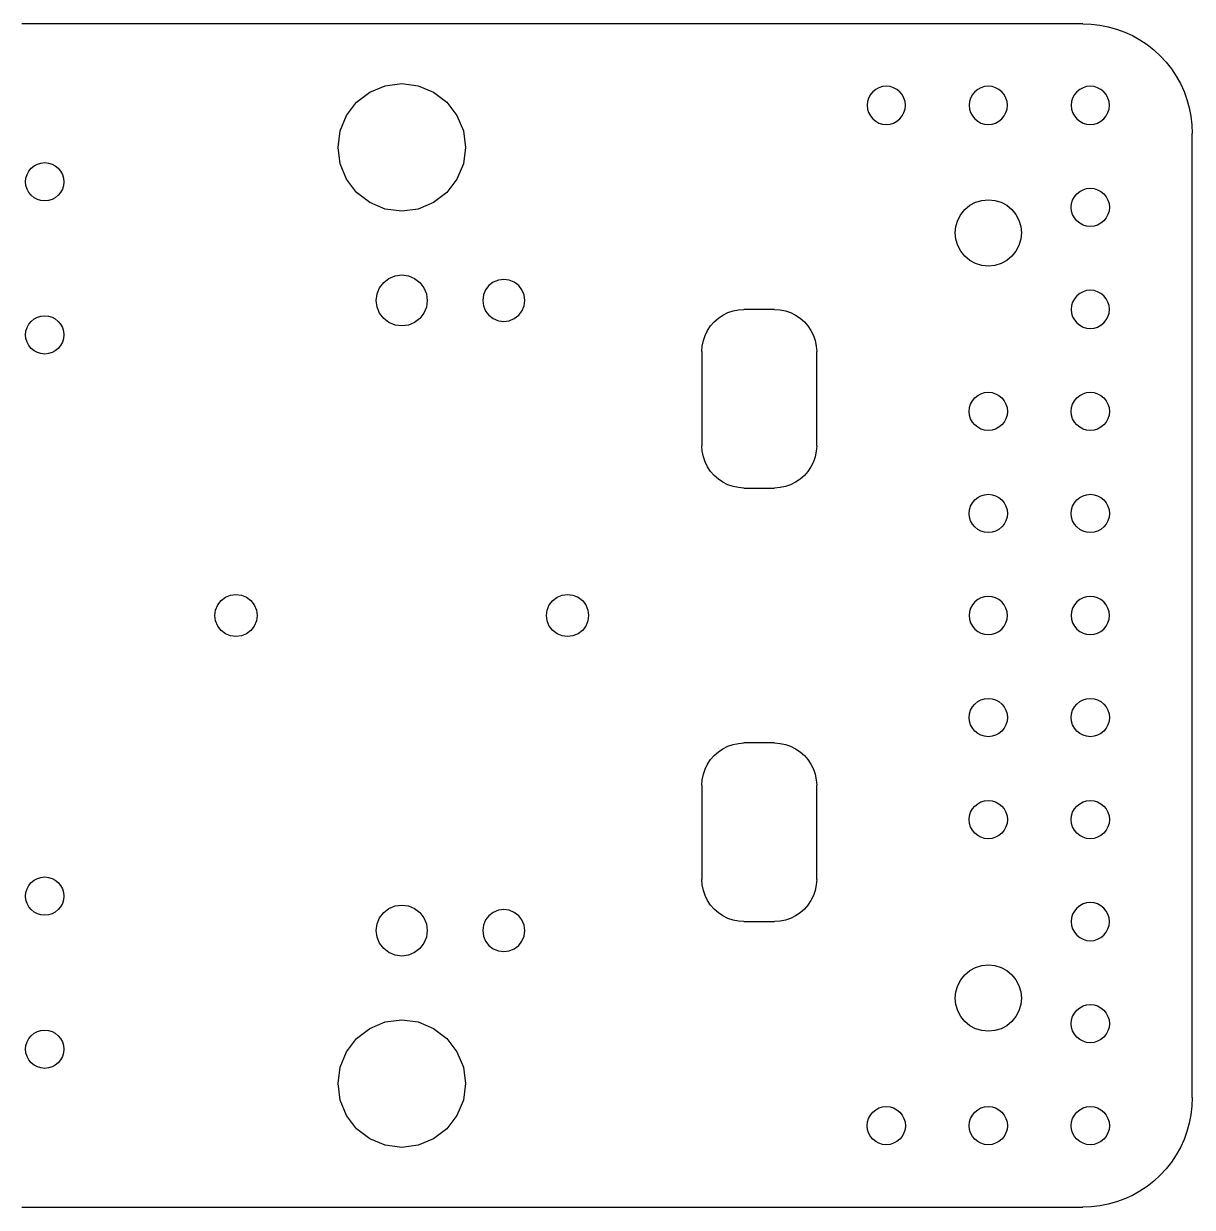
# Model space of a CAD drawing. Extents: x -207 to 207, y -72 to 72.
# Drawn here: x 102.7 to 206.8, y -52.7 to 52.7 of the extents above; entities that cross this region are included whole.
import ezdxf

# ---------------------------------------------------------------- set-up
doc = ezdxf.new("R2010")
doc.units = 0
doc.layers.get('0').update_dxf_attribs({"linetype": 'CONTINUOUS'})

msp = doc.modelspace()

# ---------------------------------------------------------------- linework, layer by layer
for p, q in [((197.07, 52.73), (102.51, 52.73)), ((197.07, 52.73), (197.83, 52.7)), ((197.83, 52.7), (198.6, 52.61)), ((198.6, 52.61), (199.35, 52.46)), ((199.35, 52.46), (200.09, 52.25)), ((200.09, 52.25), (200.81, 51.99)), ((200.81, 51.99), (201.5, 51.67)), ((201.5, 51.67), (202.17, 51.29)), ((202.17, 51.29), (202.81, 50.87)), ((202.81, 50.87), (203.41, 50.39)), ((203.41, 50.39), (203.98, 49.87)), ((203.98, 49.87), (204.5, 49.31)), ((204.5, 49.31), (204.97, 48.7)), ((204.97, 48.7), (205.4, 48.07)), ((205.4, 48.07), (205.78, 47.4)), ((132.36, 45.73), (133.54, 46.63)), ((133.54, 46.63), (134.91, 47.2)), ((134.91, 47.2), (136.38, 47.39)), ((136.38, 47.39), (137.85, 47.2)), ((137.85, 47.2), (139.22, 46.63)), ((139.22, 46.63), (140.4, 45.73)), ((178.15, 46.41), (177.99, 46.11)), ((178.36, 46.66), (178.15, 46.41)), ((178.62, 46.88), (178.36, 46.66)), ((178.91, 47.03), (178.62, 46.88)), ((179.23, 47.13), (178.91, 47.03)), ((179.57, 47.16), (179.23, 47.13)), ((179.9, 47.13), (179.57, 47.16)), ((180.22, 47.03), (179.9, 47.13)), ((180.51, 46.88), (180.22, 47.03)), ((180.77, 46.66), (180.51, 46.88)), ((180.98, 46.41), (180.77, 46.66)), ((181.14, 46.11), (180.98, 46.41)), ((187.24, 46.41), (187.08, 46.11)), ((187.45, 46.66), (187.24, 46.41)), ((187.71, 46.88), (187.45, 46.66)), ((188, 47.03), (187.71, 46.88)), ((188.32, 47.13), (188, 47.03)), ((188.66, 47.16), (188.32, 47.13)), ((188.99, 47.13), (188.66, 47.16)), ((189.31, 47.03), (188.99, 47.13)), ((189.6, 46.88), (189.31, 47.03)), ((189.86, 46.66), (189.6, 46.88)), ((190.07, 46.41), (189.86, 46.66)), ((190.23, 46.11), (190.07, 46.41)), ((196.33, 46.41), (196.17, 46.11)), ((196.54, 46.66), (196.33, 46.41)), ((196.8, 46.88), (196.54, 46.66)), ((197.1, 47.03), (196.8, 46.88)), ((197.42, 47.13), (197.1, 47.03)), ((197.75, 47.16), (197.42, 47.13)), ((198.08, 47.13), (197.75, 47.16)), ((198.4, 47.03), (198.08, 47.13)), ((198.7, 46.88), (198.4, 47.03)), ((198.95, 46.66), (198.7, 46.88)), ((199.17, 46.41), (198.95, 46.66)), ((199.32, 46.11), (199.17, 46.41)), ((205.78, 47.4), (206.1, 46.7)), ((206.1, 46.7), (206.36, 45.98)), ((131.46, 44.55), (132.36, 45.73)), ((140.4, 45.73), (141.3, 44.55)), ((177.89, 45.79), (177.86, 45.46)), ((177.86, 45.46), (177.89, 45.13)), ((177.99, 46.11), (177.89, 45.79)), ((181.24, 45.79), (181.14, 46.11)), ((181.27, 45.46), (181.24, 45.79)), ((181.24, 45.13), (181.27, 45.46)), ((186.98, 45.79), (186.95, 45.46)), ((186.95, 45.46), (186.98, 45.13)), ((187.08, 46.11), (186.98, 45.79)), ((190.33, 45.79), (190.23, 46.11)), ((190.36, 45.46), (190.33, 45.79)), ((190.33, 45.13), (190.36, 45.46)), ((196.08, 45.79), (196.04, 45.46)), ((196.04, 45.46), (196.08, 45.13)), ((196.17, 46.11), (196.08, 45.79)), ((199.42, 45.79), (199.32, 46.11)), ((199.45, 45.46), (199.42, 45.79)), ((199.42, 45.13), (199.45, 45.46)), ((206.36, 45.98), (206.57, 45.24)), ((130.89, 43.18), (131.46, 44.55)), ((141.3, 44.55), (141.87, 43.18)), ((177.89, 45.13), (177.99, 44.81)), ((177.99, 44.81), (178.15, 44.51)), ((178.15, 44.51), (178.36, 44.25)), ((180.77, 44.25), (180.98, 44.51)), ((180.98, 44.51), (181.14, 44.81)), ((181.14, 44.81), (181.24, 45.13)), ((186.98, 45.13), (187.08, 44.81)), ((187.08, 44.81), (187.24, 44.51)), ((187.24, 44.51), (187.45, 44.25)), ((189.86, 44.25), (190.07, 44.51)), ((190.07, 44.51), (190.23, 44.81)), ((190.23, 44.81), (190.33, 45.13)), ((196.08, 45.13), (196.17, 44.81)), ((196.17, 44.81), (196.33, 44.51)), ((196.33, 44.51), (196.54, 44.25)), ((198.95, 44.25), (199.17, 44.51)), ((199.17, 44.51), (199.32, 44.81)), ((199.32, 44.81), (199.42, 45.13)), ((206.57, 45.24), (206.72, 44.49)), ((206.72, 44.49), (206.81, 43.73)), ((178.36, 44.25), (178.62, 44.04)), ((178.62, 44.04), (178.91, 43.88)), ((178.91, 43.88), (179.23, 43.79)), ((179.23, 43.79), (179.57, 43.75)), ((179.57, 43.75), (179.9, 43.79)), ((179.9, 43.79), (180.22, 43.88)), ((180.22, 43.88), (180.51, 44.04)), ((180.51, 44.04), (180.77, 44.25)), ((187.45, 44.25), (187.71, 44.04)), ((187.71, 44.04), (188, 43.88)), ((188, 43.88), (188.32, 43.79)), ((188.32, 43.79), (188.66, 43.75)), ((188.66, 43.75), (188.99, 43.79)), ((188.99, 43.79), (189.31, 43.88)), ((189.31, 43.88), (189.6, 44.04)), ((189.6, 44.04), (189.86, 44.25)), ((196.54, 44.25), (196.8, 44.04)), ((196.8, 44.04), (197.1, 43.88)), ((197.1, 43.88), (197.42, 43.79)), ((197.42, 43.79), (197.75, 43.75)), ((197.75, 43.75), (198.08, 43.79)), ((198.08, 43.79), (198.4, 43.88)), ((198.4, 43.88), (198.7, 44.04)), ((198.7, 44.04), (198.95, 44.25)), ((206.81, 43.73), (206.84, 42.96)), ((130.7, 41.71), (130.89, 43.18)), ((141.87, 43.18), (142.06, 41.71)), ((206.84, -42.96), (206.84, 42.96)), ((130.89, 40.24), (130.7, 41.71)), ((142.06, 41.71), (141.87, 40.24)), ((103.61, 40.06), (103.9, 40.22)), ((103.9, 40.22), (104.22, 40.31)), ((104.22, 40.31), (104.56, 40.35)), ((104.56, 40.35), (104.89, 40.31)), ((104.89, 40.31), (105.21, 40.22)), ((105.21, 40.22), (105.5, 40.06)), ((131.46, 38.87), (130.89, 40.24)), ((141.87, 40.24), (141.3, 38.87)), ((102.88, 38.97), (102.98, 39.29)), ((102.98, 39.29), (103.14, 39.59)), ((103.14, 39.59), (103.35, 39.85)), ((103.35, 39.85), (103.61, 40.06)), ((105.5, 40.06), (105.76, 39.85)), ((105.76, 39.85), (105.97, 39.59)), ((105.97, 39.59), (106.13, 39.29)), ((106.13, 39.29), (106.23, 38.97)), ((102.85, 38.64), (102.88, 38.97)), ((102.88, 38.31), (102.85, 38.64)), ((102.98, 37.99), (102.88, 38.31)), ((103.14, 37.69), (102.98, 37.99)), ((106.13, 37.99), (105.97, 37.69)), ((106.23, 38.31), (106.13, 37.99)), ((106.23, 38.97), (106.26, 38.64)), ((106.26, 38.64), (106.23, 38.31)), ((132.36, 37.69), (131.46, 38.87)), ((141.3, 38.87), (140.4, 37.69)), ((197.1, 37.94), (197.42, 38.04)), ((197.42, 38.04), (197.75, 38.07)), ((197.75, 38.07), (198.08, 38.04)), ((198.08, 38.04), (198.4, 37.94)), ((103.35, 37.44), (103.14, 37.69)), ((103.61, 37.22), (103.35, 37.44)), ((103.9, 37.07), (103.61, 37.22)), ((104.22, 36.97), (103.9, 37.07)), ((104.56, 36.94), (104.22, 36.97)), ((104.89, 36.97), (104.56, 36.94)), ((105.21, 37.07), (104.89, 36.97)), ((105.5, 37.22), (105.21, 37.07)), ((105.76, 37.44), (105.5, 37.22)), ((105.97, 37.69), (105.76, 37.44)), ((133.54, 36.79), (132.36, 37.69)), ((140.4, 37.69), (139.22, 36.79)), ((187.53, 36.82), (188.08, 36.99)), ((188.08, 36.99), (188.66, 37.05)), ((188.66, 37.05), (189.23, 36.99)), ((189.23, 36.99), (189.79, 36.82)), ((196.08, 36.7), (196.17, 37.02)), ((196.17, 37.02), (196.33, 37.31)), ((196.33, 37.31), (196.54, 37.57)), ((196.54, 37.57), (196.8, 37.79)), ((196.8, 37.79), (197.1, 37.94)), ((198.4, 37.94), (198.7, 37.79)), ((198.7, 37.79), (198.95, 37.57)), ((198.95, 37.57), (199.17, 37.31)), ((199.17, 37.31), (199.32, 37.02)), ((199.32, 37.02), (199.42, 36.7)), ((134.91, 36.22), (133.54, 36.79)), ((136.38, 36.03), (134.91, 36.22)), ((137.85, 36.22), (136.38, 36.03)), ((139.22, 36.79), (137.85, 36.22)), ((186.2, 35.74), (186.57, 36.18)), ((186.57, 36.18), (187.02, 36.55)), ((187.02, 36.55), (187.53, 36.82)), ((189.79, 36.82), (190.3, 36.55)), ((190.3, 36.55), (190.75, 36.18)), ((190.75, 36.18), (191.11, 35.74)), ((196.04, 36.37), (196.08, 36.7)), ((196.08, 36.04), (196.04, 36.37)), ((196.17, 35.72), (196.08, 36.04)), ((199.42, 36.04), (199.32, 35.72)), ((199.42, 36.7), (199.45, 36.37)), ((199.45, 36.37), (199.42, 36.04)), ((185.76, 34.67), (185.93, 35.23)), ((185.93, 35.23), (186.2, 35.74)), ((191.11, 35.74), (191.39, 35.23)), ((191.39, 35.23), (191.56, 34.67)), ((196.33, 35.42), (196.17, 35.72)), ((196.54, 35.16), (196.33, 35.42)), ((196.8, 34.95), (196.54, 35.16)), ((197.1, 34.79), (196.8, 34.95)), ((198.7, 34.95), (198.4, 34.79)), ((198.95, 35.16), (198.7, 34.95)), ((199.17, 35.42), (198.95, 35.16)), ((199.32, 35.72), (199.17, 35.42)), ((185.7, 34.09), (185.76, 34.67)), ((185.76, 33.52), (185.7, 34.09)), ((191.56, 34.67), (191.61, 34.09)), ((191.61, 34.09), (191.56, 33.52)), ((197.42, 34.7), (197.1, 34.79)), ((197.75, 34.66), (197.42, 34.7)), ((198.08, 34.7), (197.75, 34.66)), ((198.4, 34.79), (198.08, 34.7)), ((185.93, 32.96), (185.76, 33.52)), ((186.2, 32.45), (185.93, 32.96)), ((191.39, 32.96), (191.11, 32.45)), ((191.56, 33.52), (191.39, 32.96)), ((186.57, 32.01), (186.2, 32.45)), ((187.02, 31.64), (186.57, 32.01)), ((190.75, 32.01), (190.3, 31.64)), ((191.11, 32.45), (190.75, 32.01)), ((187.53, 31.36), (187.02, 31.64)), ((188.08, 31.2), (187.53, 31.36)), ((188.66, 31.14), (188.08, 31.2)), ((189.23, 31.2), (188.66, 31.14)), ((189.79, 31.36), (189.23, 31.2)), ((190.3, 31.64), (189.79, 31.36)), ((134.41, 29.21), (134.77, 29.68)), ((134.77, 29.68), (135.24, 30.04)), ((135.24, 30.04), (135.79, 30.27)), ((135.79, 30.27), (136.38, 30.34)), ((136.38, 30.34), (136.97, 30.27)), ((136.97, 30.27), (137.52, 30.04)), ((137.52, 30.04), (137.99, 29.68)), ((137.99, 29.68), (138.35, 29.21)), ((144.53, 29.7), (144.14, 29.4)), ((144.99, 29.88), (144.53, 29.7)), ((145.47, 29.95), (144.99, 29.88)), ((145.96, 29.88), (145.47, 29.95)), ((146.41, 29.7), (145.96, 29.88)), ((146.8, 29.4), (146.41, 29.7)), ((134.11, 28.07), (134.18, 28.66)), ((134.18, 28.66), (134.41, 29.21)), ((138.35, 29.21), (138.57, 28.66)), ((138.57, 28.66), (138.65, 28.07)), ((143.66, 28.56), (143.6, 28.07)), ((143.85, 29.01), (143.66, 28.56)), ((144.14, 29.4), (143.85, 29.01)), ((147.09, 29.01), (146.8, 29.4)), ((147.28, 28.56), (147.09, 29.01)), ((147.35, 28.07), (147.28, 28.56)), ((196.54, 28.48), (196.33, 28.22)), ((196.8, 28.69), (196.54, 28.48)), ((197.1, 28.85), (196.8, 28.69)), ((197.42, 28.95), (197.1, 28.85)), ((197.75, 28.98), (197.42, 28.95)), ((198.08, 28.95), (197.75, 28.98)), ((198.4, 28.85), (198.08, 28.95)), ((198.7, 28.69), (198.4, 28.85)), ((198.95, 28.48), (198.7, 28.69)), ((199.17, 28.22), (198.95, 28.48)), ((134.18, 27.48), (134.11, 28.07)), ((134.41, 26.93), (134.18, 27.48)), ((138.57, 27.48), (138.35, 26.93)), ((138.65, 28.07), (138.57, 27.48)), ((143.6, 28.07), (143.66, 27.59)), ((143.66, 27.59), (143.85, 27.13)), ((147.09, 27.13), (147.28, 27.59)), ((147.28, 27.59), (147.35, 28.07)), ((196.08, 27.61), (196.04, 27.28)), ((196.17, 27.93), (196.08, 27.61)), ((196.33, 28.22), (196.17, 27.93)), ((199.32, 27.93), (199.17, 28.22)), ((199.42, 27.61), (199.32, 27.93)), ((199.45, 27.28), (199.42, 27.61)), ((103.35, 26.21), (103.61, 26.42)), ((103.61, 26.42), (103.9, 26.58)), ((103.9, 26.58), (104.22, 26.67)), ((104.22, 26.67), (104.56, 26.71)), ((104.56, 26.71), (104.89, 26.67)), ((104.89, 26.67), (105.21, 26.58)), ((105.21, 26.58), (105.5, 26.42)), ((105.5, 26.42), (105.76, 26.21)), ((134.77, 26.46), (134.41, 26.93)), ((135.24, 26.1), (134.77, 26.46)), ((137.99, 26.46), (137.52, 26.1)), ((138.35, 26.93), (137.99, 26.46)), ((143.85, 27.13), (144.14, 26.75)), ((144.14, 26.75), (144.53, 26.45)), ((144.53, 26.45), (144.99, 26.26)), ((145.96, 26.26), (146.41, 26.45)), ((146.41, 26.45), (146.8, 26.75)), ((146.8, 26.75), (147.09, 27.13)), ((164.23, 26.18), (164.6, 26.5)), ((164.6, 26.5), (165, 26.77)), ((165, 26.77), (165.44, 26.99)), ((165.44, 26.99), (165.91, 27.15)), ((165.91, 27.15), (166.39, 27.24)), ((166.39, 27.24), (166.88, 27.28)), ((169.61, 27.28), (166.88, 27.28)), ((169.61, 27.28), (170.1, 27.24)), ((170.1, 27.24), (170.58, 27.15)), ((170.58, 27.15), (171.04, 26.99)), ((171.04, 26.99), (171.48, 26.77)), ((171.48, 26.77), (171.89, 26.5)), ((171.89, 26.5), (172.26, 26.18)), ((196.04, 27.28), (196.08, 26.94)), ((196.08, 26.94), (196.17, 26.62)), ((196.17, 26.62), (196.33, 26.33)), ((199.17, 26.33), (199.32, 26.62)), ((199.32, 26.62), (199.42, 26.94)), ((199.42, 26.94), (199.45, 27.28)), ((102.85, 25), (102.88, 25.34)), ((102.88, 25.34), (102.98, 25.66)), ((102.98, 25.66), (103.14, 25.95)), ((103.14, 25.95), (103.35, 26.21)), ((105.76, 26.21), (105.97, 25.95)), ((105.97, 25.95), (106.13, 25.66)), ((106.13, 25.66), (106.23, 25.34)), ((106.23, 25.34), (106.26, 25)), ((135.79, 25.88), (135.24, 26.1)), ((136.38, 25.8), (135.79, 25.88)), ((136.97, 25.88), (136.38, 25.8)), ((137.52, 26.1), (136.97, 25.88)), ((144.99, 26.26), (145.47, 26.2)), ((145.47, 26.2), (145.96, 26.26)), ((163.41, 24.96), (163.63, 25.4)), ((163.63, 25.4), (163.9, 25.81)), ((163.9, 25.81), (164.23, 26.18)), ((172.26, 26.18), (172.58, 25.81)), ((172.58, 25.81), (172.85, 25.4)), ((172.85, 25.4), (173.07, 24.96)), ((196.33, 26.33), (196.54, 26.07)), ((196.54, 26.07), (196.8, 25.86)), ((196.8, 25.86), (197.1, 25.7)), ((197.1, 25.7), (197.42, 25.6)), ((197.42, 25.6), (197.75, 25.57)), ((197.75, 25.57), (198.08, 25.6)), ((198.08, 25.6), (198.4, 25.7)), ((198.4, 25.7), (198.7, 25.86)), ((198.7, 25.86), (198.95, 26.07)), ((198.95, 26.07), (199.17, 26.33)), ((102.88, 24.67), (102.85, 25)), ((102.98, 24.35), (102.88, 24.67)), ((103.14, 24.06), (102.98, 24.35)), ((106.13, 24.35), (105.97, 24.06)), ((106.23, 24.67), (106.13, 24.35)), ((106.26, 25), (106.23, 24.67)), ((163.16, 24.01), (163.26, 24.5)), ((163.26, 24.5), (163.41, 24.96)), ((173.07, 24.96), (173.23, 24.5)), ((173.23, 24.5), (173.32, 24.01)), ((103.35, 23.8), (103.14, 24.06)), ((103.61, 23.59), (103.35, 23.8)), ((103.9, 23.43), (103.61, 23.59)), ((104.22, 23.33), (103.9, 23.43)), ((104.56, 23.3), (104.22, 23.33)), ((104.89, 23.33), (104.56, 23.3)), ((105.21, 23.43), (104.89, 23.33)), ((105.5, 23.59), (105.21, 23.43)), ((105.76, 23.8), (105.5, 23.59)), ((105.97, 24.06), (105.76, 23.8)), ((163.13, 23.53), (163.16, 24.01)), ((163.13, 23.53), (163.13, 15.12)), ((173.32, 24.01), (173.36, 23.53)), ((173.36, 15.12), (173.36, 23.53)), ((187.08, 18.84), (187.24, 19.13)), ((187.24, 19.13), (187.45, 19.39)), ((187.45, 19.39), (187.71, 19.6)), ((187.71, 19.6), (188, 19.76)), ((188, 19.76), (188.32, 19.86)), ((188.32, 19.86), (188.66, 19.89)), ((188.66, 19.89), (188.99, 19.86)), ((188.99, 19.86), (189.31, 19.76)), ((189.31, 19.76), (189.6, 19.6)), ((189.6, 19.6), (189.86, 19.39)), ((189.86, 19.39), (190.07, 19.13)), ((190.07, 19.13), (190.23, 18.84)), ((196.17, 18.84), (196.33, 19.13)), ((196.33, 19.13), (196.54, 19.39)), ((196.54, 19.39), (196.8, 19.6)), ((196.8, 19.6), (197.1, 19.76)), ((197.1, 19.76), (197.42, 19.86)), ((197.42, 19.86), (197.75, 19.89)), ((197.75, 19.89), (198.08, 19.86)), ((198.08, 19.86), (198.4, 19.76)), ((198.4, 19.76), (198.7, 19.6)), ((198.7, 19.6), (198.95, 19.39)), ((198.95, 19.39), (199.17, 19.13)), ((199.17, 19.13), (199.32, 18.84)), ((186.95, 18.18), (186.98, 18.52)), ((186.98, 17.85), (186.95, 18.18)), ((186.98, 18.52), (187.08, 18.84)), ((190.23, 18.84), (190.33, 18.52)), ((190.33, 18.52), (190.36, 18.18)), ((190.36, 18.18), (190.33, 17.85)), ((196.04, 18.18), (196.08, 18.52)), ((196.08, 17.85), (196.04, 18.18)), ((196.08, 18.52), (196.17, 18.84)), ((199.32, 18.84), (199.42, 18.52)), ((199.42, 18.52), (199.45, 18.18)), ((199.45, 18.18), (199.42, 17.85)), ((187.08, 17.53), (186.98, 17.85)), ((187.24, 17.24), (187.08, 17.53)), ((187.45, 16.98), (187.24, 17.24)), ((187.71, 16.77), (187.45, 16.98)), ((189.86, 16.98), (189.6, 16.77)), ((190.07, 17.24), (189.86, 16.98)), ((190.23, 17.53), (190.07, 17.24)), ((190.33, 17.85), (190.23, 17.53)), ((196.17, 17.53), (196.08, 17.85)), ((196.33, 17.24), (196.17, 17.53)), ((196.54, 16.98), (196.33, 17.24)), ((196.8, 16.77), (196.54, 16.98)), ((198.95, 16.98), (198.7, 16.77)), ((199.17, 17.24), (198.95, 16.98)), ((199.32, 17.53), (199.17, 17.24)), ((199.42, 17.85), (199.32, 17.53)), ((188, 16.61), (187.71, 16.77)), ((188.32, 16.51), (188, 16.61)), ((188.66, 16.48), (188.32, 16.51)), ((188.99, 16.51), (188.66, 16.48)), ((189.31, 16.61), (188.99, 16.51)), ((189.6, 16.77), (189.31, 16.61)), ((197.1, 16.61), (196.8, 16.77)), ((197.42, 16.51), (197.1, 16.61)), ((197.75, 16.48), (197.42, 16.51)), ((198.08, 16.51), (197.75, 16.48)), ((198.4, 16.61), (198.08, 16.51)), ((198.7, 16.77), (198.4, 16.61)), ((163.16, 14.63), (163.13, 15.12)), ((173.36, 15.12), (173.32, 14.63)), ((163.26, 14.14), (163.16, 14.63)), ((163.41, 13.68), (163.26, 14.14)), ((173.23, 14.14), (173.07, 13.68)), ((173.32, 14.63), (173.23, 14.14)), ((163.63, 13.24), (163.41, 13.68)), ((163.9, 12.83), (163.63, 13.24)), ((164.23, 12.46), (163.9, 12.83)), ((172.58, 12.83), (172.26, 12.46)), ((172.85, 13.24), (172.58, 12.83)), ((173.07, 13.68), (172.85, 13.24)), ((164.6, 12.14), (164.23, 12.46)), ((165, 11.87), (164.6, 12.14)), ((165.44, 11.65), (165, 11.87)), ((165.91, 11.49), (165.44, 11.65)), ((171.04, 11.65), (170.58, 11.49)), ((171.48, 11.87), (171.04, 11.65)), ((171.89, 12.14), (171.48, 11.87)), ((172.26, 12.46), (171.89, 12.14)), ((166.39, 11.4), (165.91, 11.49)), ((166.88, 11.36), (166.39, 11.4)), ((166.88, 11.36), (169.61, 11.36)), ((170.1, 11.4), (169.61, 11.36)), ((170.58, 11.49), (170.1, 11.4)), ((187.71, 10.51), (188, 10.67)), ((188, 10.67), (188.32, 10.76)), ((188.32, 10.76), (188.66, 10.8)), ((188.66, 10.8), (188.99, 10.76)), ((188.99, 10.76), (189.31, 10.67)), ((189.31, 10.67), (189.6, 10.51)), ((196.8, 10.51), (197.1, 10.67)), ((197.1, 10.67), (197.42, 10.76)), ((197.42, 10.76), (197.75, 10.8)), ((197.75, 10.8), (198.08, 10.76)), ((198.08, 10.76), (198.4, 10.67)), ((198.4, 10.67), (198.7, 10.51)), ((186.98, 9.42), (187.08, 9.74)), ((187.08, 9.74), (187.24, 10.04)), ((187.24, 10.04), (187.45, 10.3)), ((187.45, 10.3), (187.71, 10.51)), ((189.6, 10.51), (189.86, 10.3)), ((189.86, 10.3), (190.07, 10.04)), ((190.07, 10.04), (190.23, 9.74)), ((190.23, 9.74), (190.33, 9.42)), ((196.08, 9.42), (196.17, 9.74)), ((196.17, 9.74), (196.33, 10.04)), ((196.33, 10.04), (196.54, 10.3)), ((196.54, 10.3), (196.8, 10.51)), ((198.7, 10.51), (198.95, 10.3)), ((198.95, 10.3), (199.17, 10.04)), ((199.17, 10.04), (199.32, 9.74)), ((199.32, 9.74), (199.42, 9.42)), ((186.95, 9.09), (186.98, 9.42)), ((186.98, 8.76), (186.95, 9.09)), ((187.08, 8.44), (186.98, 8.76)), ((187.24, 8.14), (187.08, 8.44)), ((190.23, 8.44), (190.07, 8.14)), ((190.33, 8.76), (190.23, 8.44)), ((190.33, 9.42), (190.36, 9.09)), ((190.36, 9.09), (190.33, 8.76)), ((196.04, 9.09), (196.08, 9.42)), ((196.08, 8.76), (196.04, 9.09)), ((196.17, 8.44), (196.08, 8.76)), ((196.33, 8.14), (196.17, 8.44)), ((199.32, 8.44), (199.17, 8.14)), ((199.42, 8.76), (199.32, 8.44)), ((199.42, 9.42), (199.45, 9.09)), ((199.45, 9.09), (199.42, 8.76)), ((187.45, 7.89), (187.24, 8.14)), ((187.71, 7.67), (187.45, 7.89)), ((188, 7.52), (187.71, 7.67)), ((188.32, 7.42), (188, 7.52)), ((188.66, 7.39), (188.32, 7.42)), ((188.99, 7.42), (188.66, 7.39)), ((189.31, 7.52), (188.99, 7.42)), ((189.6, 7.67), (189.31, 7.52)), ((189.86, 7.89), (189.6, 7.67)), ((190.07, 8.14), (189.86, 7.89)), ((196.54, 7.89), (196.33, 8.14)), ((196.8, 7.67), (196.54, 7.89)), ((197.1, 7.52), (196.8, 7.67)), ((197.42, 7.42), (197.1, 7.52)), ((197.75, 7.39), (197.42, 7.42)), ((198.08, 7.42), (197.75, 7.39)), ((198.4, 7.52), (198.08, 7.42)), ((198.7, 7.67), (198.4, 7.52)), ((198.95, 7.89), (198.7, 7.67)), ((199.17, 8.14), (198.95, 7.89)), ((119.98, 0.94), (120.28, 1.33)), ((120.28, 1.33), (120.67, 1.62)), ((120.67, 1.62), (121.12, 1.81)), ((121.12, 1.81), (121.6, 1.88)), ((121.6, 1.88), (122.09, 1.81)), ((122.09, 1.81), (122.54, 1.62)), ((122.54, 1.62), (122.93, 1.33)), ((122.93, 1.33), (123.23, 0.94)), ((149.53, 0.94), (149.83, 1.33)), ((149.83, 1.33), (150.22, 1.62)), ((150.22, 1.62), (150.67, 1.81)), ((150.67, 1.81), (151.15, 1.88)), ((151.15, 1.88), (151.64, 1.81)), ((151.64, 1.81), (152.09, 1.62)), ((152.09, 1.62), (152.48, 1.33)), ((152.48, 1.33), (152.78, 0.94)), ((187.45, 1.21), (187.24, 0.95)), ((187.71, 1.42), (187.45, 1.21)), ((188, 1.57), (187.71, 1.42)), ((188.32, 1.67), (188, 1.57)), ((188.66, 1.7), (188.32, 1.67)), ((188.99, 1.67), (188.66, 1.7)), ((189.31, 1.57), (188.99, 1.67)), ((189.6, 1.42), (189.31, 1.57)), ((189.86, 1.21), (189.6, 1.42)), ((190.07, 0.95), (189.86, 1.21)), ((196.54, 1.21), (196.33, 0.95)), ((196.8, 1.42), (196.54, 1.21)), ((197.1, 1.57), (196.8, 1.42)), ((197.42, 1.67), (197.1, 1.57)), ((197.75, 1.7), (197.42, 1.67)), ((198.08, 1.67), (197.75, 1.7)), ((198.4, 1.57), (198.08, 1.67)), ((198.7, 1.42), (198.4, 1.57)), ((198.95, 1.21), (198.7, 1.42)), ((199.17, 0.95), (198.95, 1.21)), ((119.73, 0), (119.79, 0.49)), ((119.79, 0.49), (119.98, 0.94)), ((123.23, 0.94), (123.42, 0.49)), ((123.42, 0.49), (123.48, 0)), ((149.28, 0), (149.34, 0.49)), ((149.34, 0.49), (149.53, 0.94)), ((152.78, 0.94), (152.96, 0.49)), ((152.96, 0.49), (153.03, 0)), ((186.98, 0.33), (186.95, 0)), ((187.08, 0.65), (186.98, 0.33)), ((187.24, 0.95), (187.08, 0.65)), ((190.23, 0.65), (190.07, 0.95)), ((190.33, 0.33), (190.23, 0.65)), ((190.36, 0), (190.33, 0.33)), ((190.33, -0.33), (190.36, 0)), ((196.08, 0.33), (196.04, 0)), ((196.04, 0), (196.08, -0.33)), ((196.17, 0.65), (196.08, 0.33)), ((196.33, 0.95), (196.17, 0.65)), ((199.32, 0.65), (199.17, 0.95)), ((199.42, 0.33), (199.32, 0.65)), ((199.45, 0), (199.42, 0.33)), ((119.79, -0.49), (119.73, 0)), ((119.98, -0.94), (119.79, -0.49)), ((120.28, -1.33), (119.98, -0.94)), ((123.23, -0.94), (122.93, -1.33)), ((123.42, -0.49), (123.23, -0.94)), ((123.48, 0), (123.42, -0.49)), ((149.34, -0.49), (149.28, 0)), ((149.53, -0.94), (149.34, -0.49)), ((149.83, -1.33), (149.53, -0.94)), ((152.78, -0.94), (152.48, -1.33)), ((152.96, -0.49), (152.78, -0.94)), ((153.03, 0), (152.96, -0.49)), ((186.95, 0), (186.98, -0.33)), ((186.98, -0.33), (187.08, -0.65)), ((187.08, -0.65), (187.24, -0.95)), ((187.24, -0.95), (187.45, -1.21)), ((189.86, -1.21), (190.07, -0.95)), ((190.07, -0.95), (190.23, -0.65)), ((190.23, -0.65), (190.33, -0.33)), ((196.08, -0.33), (196.17, -0.65)), ((196.17, -0.65), (196.33, -0.95)), ((196.33, -0.95), (196.54, -1.21)), ((198.95, -1.21), (199.17, -0.95)), ((199.17, -0.95), (199.32, -0.65)), ((199.32, -0.65), (199.42, -0.33)), ((199.42, -0.33), (199.45, 0)), ((120.67, -1.62), (120.28, -1.33)), ((121.12, -1.81), (120.67, -1.62)), ((121.6, -1.88), (121.12, -1.81)), ((122.09, -1.81), (121.6, -1.88)), ((122.54, -1.62), (122.09, -1.81)), ((122.93, -1.33), (122.54, -1.62)), ((150.22, -1.62), (149.83, -1.33)), ((150.67, -1.81), (150.22, -1.62)), ((151.15, -1.88), (150.67, -1.81)), ((151.64, -1.81), (151.15, -1.88)), ((152.09, -1.62), (151.64, -1.81)), ((152.48, -1.33), (152.09, -1.62)), ((187.45, -1.21), (187.71, -1.42)), ((187.71, -1.42), (188, -1.57)), ((188, -1.57), (188.32, -1.67)), ((188.32, -1.67), (188.66, -1.7)), ((188.66, -1.7), (188.99, -1.67)), ((188.99, -1.67), (189.31, -1.57)), ((189.31, -1.57), (189.6, -1.42)), ((189.6, -1.42), (189.86, -1.21)), ((196.54, -1.21), (196.8, -1.42)), ((196.8, -1.42), (197.1, -1.57)), ((197.1, -1.57), (197.42, -1.67)), ((197.42, -1.67), (197.75, -1.7)), ((197.75, -1.7), (198.08, -1.67)), ((198.08, -1.67), (198.4, -1.57)), ((198.4, -1.57), (198.7, -1.42)), ((198.7, -1.42), (198.95, -1.21)), ((187.08, -8.44), (187.24, -8.14)), ((187.24, -8.14), (187.45, -7.89)), ((187.45, -7.89), (187.71, -7.67)), ((187.71, -7.67), (188, -7.52)), ((188, -7.52), (188.32, -7.42)), ((188.32, -7.42), (188.66, -7.39)), ((188.66, -7.39), (188.99, -7.42)), ((188.99, -7.42), (189.31, -7.52)), ((189.31, -7.52), (189.6, -7.67)), ((189.6, -7.67), (189.86, -7.89)), ((189.86, -7.89), (190.07, -8.14)), ((190.07, -8.14), (190.23, -8.44)), ((196.17, -8.44), (196.33, -8.14)), ((196.33, -8.14), (196.54, -7.89)), ((196.54, -7.89), (196.8, -7.67)), ((196.8, -7.67), (197.1, -7.52)), ((197.1, -7.52), (197.42, -7.42)), ((197.42, -7.42), (197.75, -7.39)), ((197.75, -7.39), (198.08, -7.42)), ((198.08, -7.42), (198.4, -7.52)), ((198.4, -7.52), (198.7, -7.67)), ((198.7, -7.67), (198.95, -7.89)), ((198.95, -7.89), (199.17, -8.14)), ((199.17, -8.14), (199.32, -8.44)), ((186.95, -9.09), (186.98, -8.76)), ((186.98, -9.42), (186.95, -9.09)), ((186.98, -8.76), (187.08, -8.44)), ((187.08, -9.74), (186.98, -9.42)), ((190.23, -8.44), (190.33, -8.76)), ((190.33, -9.42), (190.23, -9.74)), ((190.33, -8.76), (190.36, -9.09)), ((190.36, -9.09), (190.33, -9.42)), ((196.04, -9.09), (196.08, -8.76)), ((196.08, -9.42), (196.04, -9.09)), ((196.08, -8.76), (196.17, -8.44)), ((196.17, -9.74), (196.08, -9.42)), ((199.32, -8.44), (199.42, -8.76)), ((199.42, -9.42), (199.32, -9.74)), ((199.42, -8.76), (199.45, -9.09)), ((199.45, -9.09), (199.42, -9.42)), ((187.24, -10.04), (187.08, -9.74)), ((187.45, -10.3), (187.24, -10.04)), ((187.71, -10.51), (187.45, -10.3)), ((188, -10.67), (187.71, -10.51)), ((189.6, -10.51), (189.31, -10.67)), ((189.86, -10.3), (189.6, -10.51)), ((190.07, -10.04), (189.86, -10.3)), ((190.23, -9.74), (190.07, -10.04)), ((196.33, -10.04), (196.17, -9.74)), ((196.54, -10.3), (196.33, -10.04)), ((196.8, -10.51), (196.54, -10.3)), ((197.1, -10.67), (196.8, -10.51)), ((198.7, -10.51), (198.4, -10.67)), ((198.95, -10.3), (198.7, -10.51)), ((199.17, -10.04), (198.95, -10.3)), ((199.32, -9.74), (199.17, -10.04)), ((165.44, -11.65), (165.91, -11.49)), ((165.91, -11.49), (166.39, -11.4)), ((166.39, -11.4), (166.88, -11.36)), ((169.61, -11.36), (166.88, -11.36)), ((169.61, -11.36), (170.1, -11.4)), ((170.1, -11.4), (170.58, -11.49)), ((170.58, -11.49), (171.04, -11.65)), ((188.32, -10.76), (188, -10.67)), ((188.66, -10.8), (188.32, -10.76)), ((188.99, -10.76), (188.66, -10.8)), ((189.31, -10.67), (188.99, -10.76)), ((197.42, -10.76), (197.1, -10.67)), ((197.75, -10.8), (197.42, -10.76)), ((198.08, -10.76), (197.75, -10.8)), ((198.4, -10.67), (198.08, -10.76)), ((163.9, -12.83), (164.23, -12.46)), ((164.23, -12.46), (164.6, -12.14)), ((164.6, -12.14), (165, -11.87)), ((165, -11.87), (165.44, -11.65)), ((171.04, -11.65), (171.48, -11.87)), ((171.48, -11.87), (171.89, -12.14)), ((171.89, -12.14), (172.26, -12.46)), ((172.26, -12.46), (172.58, -12.83)), ((163.26, -14.14), (163.41, -13.68)), ((163.41, -13.68), (163.63, -13.24)), ((163.63, -13.24), (163.9, -12.83)), ((172.58, -12.83), (172.85, -13.24)), ((172.85, -13.24), (173.07, -13.68)), ((173.07, -13.68), (173.23, -14.14)), ((163.13, -15.12), (163.16, -14.63)), ((163.16, -14.63), (163.26, -14.14)), ((173.23, -14.14), (173.32, -14.63)), ((173.32, -14.63), (173.36, -15.12)), ((163.13, -15.12), (163.13, -23.53)), ((173.36, -23.53), (173.36, -15.12)), ((187.45, -16.98), (187.71, -16.77)), ((187.71, -16.77), (188, -16.61)), ((188, -16.61), (188.32, -16.51)), ((188.32, -16.51), (188.66, -16.48)), ((188.66, -16.48), (188.99, -16.51)), ((188.99, -16.51), (189.31, -16.61)), ((189.31, -16.61), (189.6, -16.77)), ((189.6, -16.77), (189.86, -16.98)), ((196.54, -16.98), (196.8, -16.77)), ((196.8, -16.77), (197.1, -16.61)), ((197.1, -16.61), (197.42, -16.51)), ((197.42, -16.51), (197.75, -16.48)), ((197.75, -16.48), (198.08, -16.51)), ((198.08, -16.51), (198.4, -16.61)), ((198.4, -16.61), (198.7, -16.77)), ((198.7, -16.77), (198.95, -16.98)), ((186.95, -18.18), (186.98, -17.85)), ((186.98, -17.85), (187.08, -17.53)), ((187.08, -17.53), (187.24, -17.24)), ((187.24, -17.24), (187.45, -16.98)), ((189.86, -16.98), (190.07, -17.24)), ((190.07, -17.24), (190.23, -17.53)), ((190.23, -17.53), (190.33, -17.85)), ((190.33, -17.85), (190.36, -18.18)), ((196.04, -18.18), (196.08, -17.85)), ((196.08, -17.85), (196.17, -17.53)), ((196.17, -17.53), (196.33, -17.24)), ((196.33, -17.24), (196.54, -16.98)), ((198.95, -16.98), (199.17, -17.24)), ((199.17, -17.24), (199.32, -17.53)), ((199.32, -17.53), (199.42, -17.85)), ((199.42, -17.85), (199.45, -18.18)), ((186.98, -18.52), (186.95, -18.18)), ((187.08, -18.84), (186.98, -18.52)), ((187.24, -19.13), (187.08, -18.84)), ((190.23, -18.84), (190.07, -19.13)), ((190.33, -18.52), (190.23, -18.84)), ((190.36, -18.18), (190.33, -18.52)), ((196.08, -18.52), (196.04, -18.18)), ((196.17, -18.84), (196.08, -18.52)), ((196.33, -19.13), (196.17, -18.84)), ((199.32, -18.84), (199.17, -19.13)), ((199.42, -18.52), (199.32, -18.84)), ((199.45, -18.18), (199.42, -18.52)), ((187.45, -19.39), (187.24, -19.13)), ((187.71, -19.6), (187.45, -19.39)), ((188, -19.76), (187.71, -19.6)), ((188.32, -19.86), (188, -19.76)), ((188.66, -19.89), (188.32, -19.86)), ((188.99, -19.86), (188.66, -19.89)), ((189.31, -19.76), (188.99, -19.86)), ((189.6, -19.6), (189.31, -19.76)), ((189.86, -19.39), (189.6, -19.6)), ((190.07, -19.13), (189.86, -19.39)), ((196.54, -19.39), (196.33, -19.13)), ((196.8, -19.6), (196.54, -19.39)), ((197.1, -19.76), (196.8, -19.6)), ((197.42, -19.86), (197.1, -19.76)), ((197.75, -19.89), (197.42, -19.86)), ((198.08, -19.86), (197.75, -19.89)), ((198.4, -19.76), (198.08, -19.86)), ((198.7, -19.6), (198.4, -19.76)), ((198.95, -19.39), (198.7, -19.6)), ((199.17, -19.13), (198.95, -19.39)), ((102.98, -24.35), (103.14, -24.06)), ((103.14, -24.06), (103.35, -23.8)), ((103.35, -23.8), (103.61, -23.59)), ((103.61, -23.59), (103.9, -23.43)), ((103.9, -23.43), (104.22, -23.33)), ((104.22, -23.33), (104.56, -23.3)), ((104.56, -23.3), (104.89, -23.33)), ((104.89, -23.33), (105.21, -23.43)), ((105.21, -23.43), (105.5, -23.59)), ((105.5, -23.59), (105.76, -23.8)), ((105.76, -23.8), (105.97, -24.06)), ((105.97, -24.06), (106.13, -24.35)), ((163.16, -24.01), (163.13, -23.53)), ((163.26, -24.5), (163.16, -24.01)), ((173.32, -24.01), (173.23, -24.5)), ((173.36, -23.53), (173.32, -24.01)), ((102.85, -25), (102.88, -24.67)), ((102.88, -25.34), (102.85, -25)), ((102.88, -24.67), (102.98, -24.35)), ((106.13, -24.35), (106.23, -24.67)), ((106.23, -24.67), (106.26, -25)), ((106.26, -25), (106.23, -25.34)), ((163.41, -24.96), (163.26, -24.5)), ((163.63, -25.4), (163.41, -24.96)), ((173.07, -24.96), (172.85, -25.4)), ((173.23, -24.5), (173.07, -24.96)), ((102.98, -25.66), (102.88, -25.34)), ((103.14, -25.95), (102.98, -25.66)), ((103.35, -26.21), (103.14, -25.95)), ((103.61, -26.42), (103.35, -26.21)), ((105.76, -26.21), (105.5, -26.42)), ((105.97, -25.95), (105.76, -26.21)), ((106.13, -25.66), (105.97, -25.95)), ((106.23, -25.34), (106.13, -25.66)), ((134.77, -26.46), (135.24, -26.1)), ((135.24, -26.1), (135.79, -25.88)), ((135.79, -25.88), (136.38, -25.8)), ((136.38, -25.8), (136.97, -25.88)), ((136.97, -25.88), (137.52, -26.1)), ((137.52, -26.1), (137.99, -26.46)), ((144.99, -26.26), (144.53, -26.45)), ((145.47, -26.2), (144.99, -26.26)), ((145.96, -26.26), (145.47, -26.2)), ((146.41, -26.45), (145.96, -26.26)), ((163.9, -25.81), (163.63, -25.4)), ((164.23, -26.18), (163.9, -25.81)), ((164.6, -26.5), (164.23, -26.18)), ((172.26, -26.18), (171.89, -26.5)), ((172.58, -25.81), (172.26, -26.18)), ((172.85, -25.4), (172.58, -25.81)), ((196.33, -26.33), (196.17, -26.62)), ((196.54, -26.07), (196.33, -26.33)), ((196.8, -25.86), (196.54, -26.07)), ((197.1, -25.7), (196.8, -25.86)), ((197.42, -25.6), (197.1, -25.7)), ((197.75, -25.57), (197.42, -25.6)), ((198.08, -25.6), (197.75, -25.57)), ((198.4, -25.7), (198.08, -25.6)), ((198.7, -25.86), (198.4, -25.7)), ((198.95, -26.07), (198.7, -25.86)), ((199.17, -26.33), (198.95, -26.07)), ((199.32, -26.62), (199.17, -26.33)), ((103.9, -26.58), (103.61, -26.42)), ((104.22, -26.67), (103.9, -26.58)), ((104.56, -26.71), (104.22, -26.67)), ((104.89, -26.67), (104.56, -26.71)), ((105.21, -26.58), (104.89, -26.67)), ((105.5, -26.42), (105.21, -26.58)), ((134.18, -27.48), (134.41, -26.93)), ((134.41, -26.93), (134.77, -26.46)), ((137.99, -26.46), (138.35, -26.93)), ((138.35, -26.93), (138.57, -27.48)), ((143.85, -27.13), (143.66, -27.59)), ((144.14, -26.75), (143.85, -27.13)), ((144.53, -26.45), (144.14, -26.75)), ((146.8, -26.75), (146.41, -26.45)), ((147.09, -27.13), (146.8, -26.75)), ((147.28, -27.59), (147.09, -27.13)), ((165, -26.77), (164.6, -26.5)), ((165.44, -26.99), (165, -26.77)), ((165.91, -27.15), (165.44, -26.99)), ((166.39, -27.24), (165.91, -27.15)), ((166.88, -27.28), (166.39, -27.24)), ((166.88, -27.28), (169.61, -27.28)), ((170.1, -27.24), (169.61, -27.28)), ((170.58, -27.15), (170.1, -27.24)), ((171.04, -26.99), (170.58, -27.15)), ((171.48, -26.77), (171.04, -26.99)), ((171.89, -26.5), (171.48, -26.77)), ((196.08, -26.94), (196.04, -27.28)), ((196.04, -27.28), (196.08, -27.61)), ((196.17, -26.62), (196.08, -26.94)), ((199.42, -26.94), (199.32, -26.62)), ((199.45, -27.28), (199.42, -26.94)), ((199.42, -27.61), (199.45, -27.28)), ((134.11, -28.07), (134.18, -27.48)), ((134.18, -28.66), (134.11, -28.07)), ((138.57, -27.48), (138.65, -28.07)), ((138.65, -28.07), (138.57, -28.66)), ((143.66, -27.59), (143.6, -28.07)), ((143.6, -28.07), (143.66, -28.56)), ((147.35, -28.07), (147.28, -27.59)), ((147.28, -28.56), (147.35, -28.07)), ((196.08, -27.61), (196.17, -27.93)), ((196.17, -27.93), (196.33, -28.22)), ((196.33, -28.22), (196.54, -28.48)), ((198.95, -28.48), (199.17, -28.22)), ((199.17, -28.22), (199.32, -27.93)), ((199.32, -27.93), (199.42, -27.61)), ((134.41, -29.21), (134.18, -28.66)), ((134.77, -29.68), (134.41, -29.21)), ((138.35, -29.21), (137.99, -29.68)), ((138.57, -28.66), (138.35, -29.21)), ((143.66, -28.56), (143.85, -29.01)), ((143.85, -29.01), (144.14, -29.4)), ((144.14, -29.4), (144.53, -29.7)), ((146.41, -29.7), (146.8, -29.4)), ((146.8, -29.4), (147.09, -29.01)), ((147.09, -29.01), (147.28, -28.56)), ((196.54, -28.48), (196.8, -28.69)), ((196.8, -28.69), (197.1, -28.85)), ((197.1, -28.85), (197.42, -28.95)), ((197.42, -28.95), (197.75, -28.98)), ((197.75, -28.98), (198.08, -28.95)), ((198.08, -28.95), (198.4, -28.85)), ((198.4, -28.85), (198.7, -28.69)), ((198.7, -28.69), (198.95, -28.48)), ((135.24, -30.04), (134.77, -29.68)), ((135.79, -30.27), (135.24, -30.04)), ((136.38, -30.34), (135.79, -30.27)), ((136.97, -30.27), (136.38, -30.34)), ((137.52, -30.04), (136.97, -30.27)), ((137.99, -29.68), (137.52, -30.04)), ((144.53, -29.7), (144.99, -29.88)), ((144.99, -29.88), (145.47, -29.95)), ((145.47, -29.95), (145.96, -29.88)), ((145.96, -29.88), (146.41, -29.7)), ((186.57, -32.01), (187.02, -31.64)), ((187.02, -31.64), (187.53, -31.36)), ((187.53, -31.36), (188.08, -31.2)), ((188.08, -31.2), (188.66, -31.14)), ((188.66, -31.14), (189.23, -31.2)), ((189.23, -31.2), (189.79, -31.36)), ((189.79, -31.36), (190.3, -31.64)), ((190.3, -31.64), (190.75, -32.01)), ((185.93, -32.96), (186.2, -32.45)), ((186.2, -32.45), (186.57, -32.01)), ((190.75, -32.01), (191.11, -32.45)), ((191.11, -32.45), (191.39, -32.96)), ((185.7, -34.09), (185.76, -33.52)), ((185.76, -33.52), (185.93, -32.96)), ((191.39, -32.96), (191.56, -33.52)), ((191.56, -33.52), (191.61, -34.09)), ((185.76, -34.67), (185.7, -34.09)), ((185.93, -35.23), (185.76, -34.67)), ((191.56, -34.67), (191.39, -35.23)), ((191.61, -34.09), (191.56, -34.67)), ((196.8, -34.95), (197.1, -34.79)), ((197.1, -34.79), (197.42, -34.7)), ((197.42, -34.7), (197.75, -34.66)), ((197.75, -34.66), (198.08, -34.7)), ((198.08, -34.7), (198.4, -34.79)), ((198.4, -34.79), (198.7, -34.95)), ((186.2, -35.74), (185.93, -35.23)), ((186.57, -36.18), (186.2, -35.74)), ((191.11, -35.74), (190.75, -36.18)), ((191.39, -35.23), (191.11, -35.74)), ((196.08, -36.04), (196.17, -35.72)), ((196.17, -35.72), (196.33, -35.42)), ((196.33, -35.42), (196.54, -35.16)), ((196.54, -35.16), (196.8, -34.95)), ((198.7, -34.95), (198.95, -35.16)), ((198.95, -35.16), (199.17, -35.42)), ((199.17, -35.42), (199.32, -35.72)), ((199.32, -35.72), (199.42, -36.04)), ((132.36, -37.69), (133.54, -36.79)), ((133.54, -36.79), (134.91, -36.22)), ((134.91, -36.22), (136.38, -36.03)), ((136.38, -36.03), (137.85, -36.22)), ((137.85, -36.22), (139.22, -36.79)), ((139.22, -36.79), (140.4, -37.69)), ((187.02, -36.55), (186.57, -36.18)), ((187.53, -36.82), (187.02, -36.55)), ((188.08, -36.99), (187.53, -36.82)), ((189.79, -36.82), (189.23, -36.99)), ((190.3, -36.55), (189.79, -36.82)), ((190.75, -36.18), (190.3, -36.55)), ((196.04, -36.37), (196.08, -36.04)), ((196.08, -36.7), (196.04, -36.37)), ((196.17, -37.02), (196.08, -36.7)), ((199.42, -36.7), (199.32, -37.02)), ((199.42, -36.04), (199.45, -36.37)), ((199.45, -36.37), (199.42, -36.7)), ((102.98, -37.99), (103.14, -37.69)), ((103.14, -37.69), (103.35, -37.44)), ((103.35, -37.44), (103.61, -37.22)), ((103.61, -37.22), (103.9, -37.07)), ((103.9, -37.07), (104.22, -36.97)), ((104.22, -36.97), (104.56, -36.94)), ((104.56, -36.94), (104.89, -36.97)), ((104.89, -36.97), (105.21, -37.07)), ((105.21, -37.07), (105.5, -37.22)), ((105.5, -37.22), (105.76, -37.44)), ((105.76, -37.44), (105.97, -37.69)), ((105.97, -37.69), (106.13, -37.99)), ((131.46, -38.87), (132.36, -37.69)), ((140.4, -37.69), (141.3, -38.87)), ((188.66, -37.05), (188.08, -36.99)), ((189.23, -36.99), (188.66, -37.05)), ((196.33, -37.31), (196.17, -37.02)), ((196.54, -37.57), (196.33, -37.31)), ((196.8, -37.79), (196.54, -37.57)), ((197.1, -37.94), (196.8, -37.79)), ((197.42, -38.04), (197.1, -37.94)), ((198.4, -37.94), (198.08, -38.04)), ((198.7, -37.79), (198.4, -37.94)), ((198.95, -37.57), (198.7, -37.79)), ((199.17, -37.31), (198.95, -37.57)), ((199.32, -37.02), (199.17, -37.31)), ((102.85, -38.64), (102.88, -38.31)), ((102.88, -38.97), (102.85, -38.64)), ((102.88, -38.31), (102.98, -37.99)), ((102.98, -39.29), (102.88, -38.97)), ((106.13, -37.99), (106.23, -38.31)), ((106.23, -38.97), (106.13, -39.29)), ((106.23, -38.31), (106.26, -38.64)), ((106.26, -38.64), (106.23, -38.97)), ((130.89, -40.24), (131.46, -38.87)), ((141.3, -38.87), (141.87, -40.24)), ((197.75, -38.07), (197.42, -38.04)), ((198.08, -38.04), (197.75, -38.07)), ((103.14, -39.59), (102.98, -39.29)), ((103.35, -39.85), (103.14, -39.59)), ((103.61, -40.06), (103.35, -39.85)), ((103.9, -40.22), (103.61, -40.06)), ((105.5, -40.06), (105.21, -40.22)), ((105.76, -39.85), (105.5, -40.06)), ((105.97, -39.59), (105.76, -39.85)), ((106.13, -39.29), (105.97, -39.59)), ((104.22, -40.31), (103.9, -40.22)), ((104.56, -40.35), (104.22, -40.31)), ((104.89, -40.31), (104.56, -40.35)), ((105.21, -40.22), (104.89, -40.31)), ((130.7, -41.71), (130.89, -40.24)), ((141.87, -40.24), (142.06, -41.71)), ((130.89, -43.18), (130.7, -41.71)), ((142.06, -41.71), (141.87, -43.18)), ((131.46, -44.55), (130.89, -43.18)), ((141.87, -43.18), (141.3, -44.55)), ((206.84, -42.96), (206.81, -43.73)), ((178.15, -44.51), (178.36, -44.25)), ((178.36, -44.25), (178.62, -44.04)), ((178.62, -44.04), (178.91, -43.88)), ((178.91, -43.88), (179.23, -43.79)), ((179.23, -43.79), (179.57, -43.75)), ((179.57, -43.75), (179.9, -43.79)), ((179.9, -43.79), (180.22, -43.88)), ((180.22, -43.88), (180.51, -44.04)), ((180.51, -44.04), (180.77, -44.25)), ((180.77, -44.25), (180.98, -44.51)), ((187.24, -44.51), (187.45, -44.25)), ((187.45, -44.25), (187.71, -44.04)), ((187.71, -44.04), (188, -43.88)), ((188, -43.88), (188.32, -43.79)), ((188.32, -43.79), (188.66, -43.75)), ((188.66, -43.75), (188.99, -43.79)), ((188.99, -43.79), (189.31, -43.88)), ((189.31, -43.88), (189.6, -44.04)), ((189.6, -44.04), (189.86, -44.25)), ((189.86, -44.25), (190.07, -44.51)), ((196.33, -44.51), (196.54, -44.25)), ((196.54, -44.25), (196.8, -44.04)), ((196.8, -44.04), (197.1, -43.88)), ((197.1, -43.88), (197.42, -43.79)), ((197.42, -43.79), (197.75, -43.75)), ((197.75, -43.75), (198.08, -43.79)), ((198.08, -43.79), (198.4, -43.88)), ((198.4, -43.88), (198.7, -44.04)), ((198.7, -44.04), (198.95, -44.25)), ((198.95, -44.25), (199.17, -44.51)), ((206.81, -43.73), (206.72, -44.49)), ((132.36, -45.73), (131.46, -44.55)), ((141.3, -44.55), (140.4, -45.73)), ((177.86, -45.46), (177.89, -45.13)), ((177.89, -45.13), (177.99, -44.81)), ((177.99, -44.81), (178.15, -44.51)), ((180.98, -44.51), (181.14, -44.81)), ((181.14, -44.81), (181.24, -45.13)), ((181.24, -45.13), (181.27, -45.46)), ((186.95, -45.46), (186.98, -45.13)), ((186.98, -45.13), (187.08, -44.81)), ((187.08, -44.81), (187.24, -44.51)), ((190.07, -44.51), (190.23, -44.81)), ((190.23, -44.81), (190.33, -45.13)), ((190.33, -45.13), (190.36, -45.46)), ((196.04, -45.46), (196.08, -45.13)), ((196.08, -45.13), (196.17, -44.81)), ((196.17, -44.81), (196.33, -44.51)), ((199.17, -44.51), (199.32, -44.81)), ((199.32, -44.81), (199.42, -45.13)), ((199.42, -45.13), (199.45, -45.46)), ((206.57, -45.24), (206.36, -45.98)), ((206.72, -44.49), (206.57, -45.24)), ((133.54, -46.63), (132.36, -45.73)), ((140.4, -45.73), (139.22, -46.63)), ((177.89, -45.79), (177.86, -45.46)), ((177.99, -46.11), (177.89, -45.79)), ((178.15, -46.41), (177.99, -46.11)), ((181.14, -46.11), (180.98, -46.41)), ((181.24, -45.79), (181.14, -46.11)), ((181.27, -45.46), (181.24, -45.79)), ((186.98, -45.79), (186.95, -45.46)), ((187.08, -46.11), (186.98, -45.79)), ((187.24, -46.41), (187.08, -46.11)), ((190.23, -46.11), (190.07, -46.41)), ((190.33, -45.79), (190.23, -46.11)), ((190.36, -45.46), (190.33, -45.79)), ((196.08, -45.79), (196.04, -45.46)), ((196.17, -46.11), (196.08, -45.79)), ((196.33, -46.41), (196.17, -46.11)), ((199.32, -46.11), (199.17, -46.41)), ((199.42, -45.79), (199.32, -46.11)), ((199.45, -45.46), (199.42, -45.79)), ((206.36, -45.98), (206.1, -46.7)), ((134.91, -47.2), (133.54, -46.63)), ((136.38, -47.39), (134.91, -47.2)), ((137.85, -47.2), (136.38, -47.39)), ((139.22, -46.63), (137.85, -47.2)), ((178.36, -46.66), (178.15, -46.41)), ((178.62, -46.88), (178.36, -46.66)), ((178.91, -47.03), (178.62, -46.88)), ((179.23, -47.13), (178.91, -47.03)), ((179.57, -47.16), (179.23, -47.13)), ((179.9, -47.13), (179.57, -47.16)), ((180.22, -47.03), (179.9, -47.13)), ((180.51, -46.88), (180.22, -47.03)), ((180.77, -46.66), (180.51, -46.88)), ((180.98, -46.41), (180.77, -46.66)), ((187.45, -46.66), (187.24, -46.41)), ((187.71, -46.88), (187.45, -46.66)), ((188, -47.03), (187.71, -46.88)), ((188.32, -47.13), (188, -47.03)), ((188.66, -47.16), (188.32, -47.13)), ((188.99, -47.13), (188.66, -47.16)), ((189.31, -47.03), (188.99, -47.13)), ((189.6, -46.88), (189.31, -47.03)), ((189.86, -46.66), (189.6, -46.88)), ((190.07, -46.41), (189.86, -46.66)), ((196.54, -46.66), (196.33, -46.41)), ((196.8, -46.88), (196.54, -46.66)), ((197.1, -47.03), (196.8, -46.88)), ((197.42, -47.13), (197.1, -47.03)), ((197.75, -47.16), (197.42, -47.13)), ((198.08, -47.13), (197.75, -47.16)), ((198.4, -47.03), (198.08, -47.13)), ((198.7, -46.88), (198.4, -47.03)), ((198.95, -46.66), (198.7, -46.88)), ((199.17, -46.41), (198.95, -46.66)), ((205.78, -47.4), (205.4, -48.07)), ((206.1, -46.7), (205.78, -47.4)), ((205.4, -48.07), (204.97, -48.7)), ((204.5, -49.31), (203.98, -49.87)), ((204.97, -48.7), (204.5, -49.31)), ((203.41, -50.39), (202.81, -50.87)), ((203.98, -49.87), (203.41, -50.39)), ((201.5, -51.67), (200.81, -51.99)), ((202.17, -51.29), (201.5, -51.67)), ((202.81, -50.87), (202.17, -51.29)), ((102.51, -52.73), (197.07, -52.73)), ((197.83, -52.7), (197.07, -52.73)), ((198.6, -52.61), (197.83, -52.7)), ((199.35, -52.46), (198.6, -52.61)), ((200.09, -52.25), (199.35, -52.46)), ((200.81, -51.99), (200.09, -52.25))]:
    msp.add_line(p, q)

doc.saveas('drawing.dxf')
